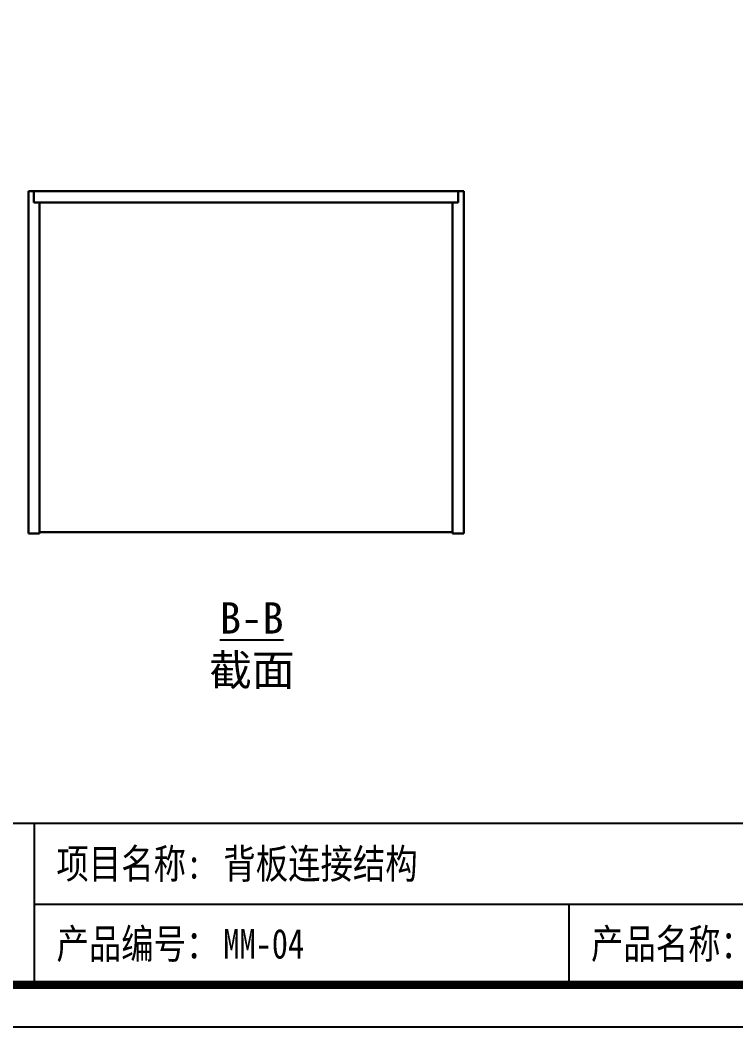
# Model space of a CAD drawing. Header units: millimetres. Extents: x 0 to 1097966, y -63096 to 223085.
# Drawn here: x 338646 to 338761.1, y -56032.3 to -55870.5 of the extents above; entities that cross this region are included whole.
import ezdxf

# ---------------------------------------------------------------- set-up
doc = ezdxf.new("R2010")
doc.units = ezdxf.units.MM
doc.layers.add('DZ-文字说明', color=1, linetype='Continuous')
doc.styles.add('DZ-宋体2.5', font='', dxfattribs={"width": 0.8, "height": 2.5})
doc.styles.add('TEXT', font='', dxfattribs={"width": 0.8})
doc.styles.add('宋体', font='')
doc.styles.get('DZ-宋体2.5').set_extended_font_data('SimSun')
doc.styles.get('TEXT').set_extended_font_data('SimSun')
doc.styles.get('宋体').set_extended_font_data('SimSun')
doc.dimstyles.new('副本 (2) (2) ISO-25', dxfattribs={"dimtxt": 18, "dimasz": 13, "dimexe": 6, "dimexo": 12, "dimgap": 6, "dimtad": 1, "dimtxsty": 'TEXT', "dimcen": 2.5, "dimclrd": 5, "dimclre": 5, "dimclrt": 5, "dimadec": 0, "dimazin": 0, "dimtfac": 1, "dimtmove": 0, "dimatfit": 3, "dimldrblk": 'BOXFILLED', "dimfxl": 1.25, "dimarcsym": 0})

# ---------------------------------------------------------------- blocks, each defined once
blk = doc.blocks.new('*D463')
at = {"color": 5, "lineweight": -2, "transparency": 16777216}
for p, q in [((338640.29, -55898.02), (338628.78, -55898.02)), ((338630.78, -55948.02), (338630.78, -55903.02)), ((338640.29, -55953.02), (338628.78, -55953.02))]:
    blk.add_line(p, q, dxfattribs=at)
at = {"color": 5, "lineweight": 5, "transparency": 16777216}
for points in [[(338629.94, -55903.02), (338631.61, -55903.02), (338630.78, -55898.02)], [(338629.94, -55948.02), (338631.61, -55948.02), (338630.78, -55953.02)]]:
    blk.add_solid(points, dxfattribs=at)
at = {"layer": 'Defpoints', "color": 0, "lineweight": 5, "transparency": 16777216}
for p in [(338630.78, -55898.02), (338647.29, -55898.02), (338647.29, -55953.02)]:
    blk.add_point(p, dxfattribs=at)
at = {"color": 5, "transparency": 16777216, "insert": (338625.78, -55925.52), "char_height": 6, "attachment_point": 5, "rotation": 90, "style": 'TEXT'}
blk.add_mtext('D', dxfattribs=at)
blk = doc.blocks.new('_BoxFilled')
at = {"color": 0, "linetype": 'ByBlock', "lineweight": -2}
blk.add_line((-0.5, 0), (-1, 0), dxfattribs=at)
at = {"color": 0, "linetype": 'ByBlock'}
blk.add_solid([(-0.5, 0.5), (0.5, 0.5), (-0.5, -0.5), (0.5, -0.5)], dxfattribs=at)

msp = doc.modelspace()

# ---------------------------------------------------------------- linework, layer by layer
at = {"lineweight": 30}
for p, q in [((338647.292, -55898.016), (338647.292, -55953.016)), ((338647.292, -55898.016), (338717.292, -55898.016)), ((338648.192, -55898.016), (338648.192, -55899.816)), ((338716.392, -55898.016), (338716.392, -55899.816)), ((338717.292, -55898.016), (338717.292, -55953.016)), ((338648.192, -55899.816), (338716.392, -55899.816)), ((338649.092, -55899.816), (338649.092, -55953.016)), ((338715.492, -55899.816), (338715.492, -55953.016)), ((338647.292, -55953.016), (338649.092, -55953.016)), ((338649.092, -55952.816), (338715.492, -55952.816)), ((338715.492, -55953.016), (338717.292, -55953.016))]:
    msp.add_line(p, q, dxfattribs=at)
msp.add_lwpolyline([(338552.218, -56032.319), (339119.218, -56032.319), (339119.218, -55631.369), (338552.218, -55631.369)], close=True)
at = {"const_width": 1.35}
msp.add_lwpolyline([(338558.968, -56025.569), (339112.468, -56025.569), (339112.468, -55638.119), (338558.968, -55638.119)], close=True, dxfattribs=at)
at = {"layer": 'DZ-文字说明', "color": 7}
for p, q in [((338648.299, -56025.569), (338648.299, -55999.591)), ((338648.299, -56012.58), (339112.468, -56012.58)), ((338734.217, -56012.58), (338734.217, -56025.569))]:
    msp.add_line(p, q, dxfattribs=at)
msp.add_lwpolyline([(338558.968, -55999.591), (339112.468, -55999.591), (339112.468, -56025.569), (338558.968, -56025.569)], close=True, dxfattribs=at)

# ---------------------------------------------------------------- texts
at = {"style": 'DZ-宋体2.5', "width": 0.8}
for s, p in [('项目名称:', (338651.813, -56008.486)), ('产品编号：', (338651.813, -56021.361)), ('产品名称：', (338737.757, -56021.352))]:
    msp.add_text(s, height=4.7732, dxfattribs=at).set_placement(p)
at = {"color": 4, "insert": (338673.927, -55971.056), "char_height": 5.03079, "width": 18.6579, "attachment_point": 4, "style": '宋体'}
msp.add_mtext('\\pi4.14445;{\\L\\C256;B-B\\P\\pi2.45354;\\l截面}', dxfattribs=at)
at = {"color": 2, "style": 'DZ-宋体2.5', "width": 0.8}
for tag, p in [('背板连接结构', (338678.646, -56008.486)), ('MM-04', (338678.646, -56021.343))]:
    msp.add_attdef(tag, p, '', height=4.773, dxfattribs=at)

# ---------------------------------------------------------------- dimensions: what is measured, and where the dimension line sits
dim = msp.add_linear_dim(base=(338630.778, -55898.016), p1=(338647.292, -55953.016), p2=(338647.292, -55898.016), angle=90, text='D', dimstyle='副本 (2) (2) ISO-25', override={"dimtxt": 6, "dimasz": 5, "dimexe": 2, "dimexo": 7, "dimgap": 2, "dimfxl": 30, "dimfxlon": 1})
dim.commit()
dim.dimension.update_dxf_attribs({"geometry": '*D463', "text_midpoint": (338625.778, -55925.516)})

doc.saveas('drawing.dxf')
